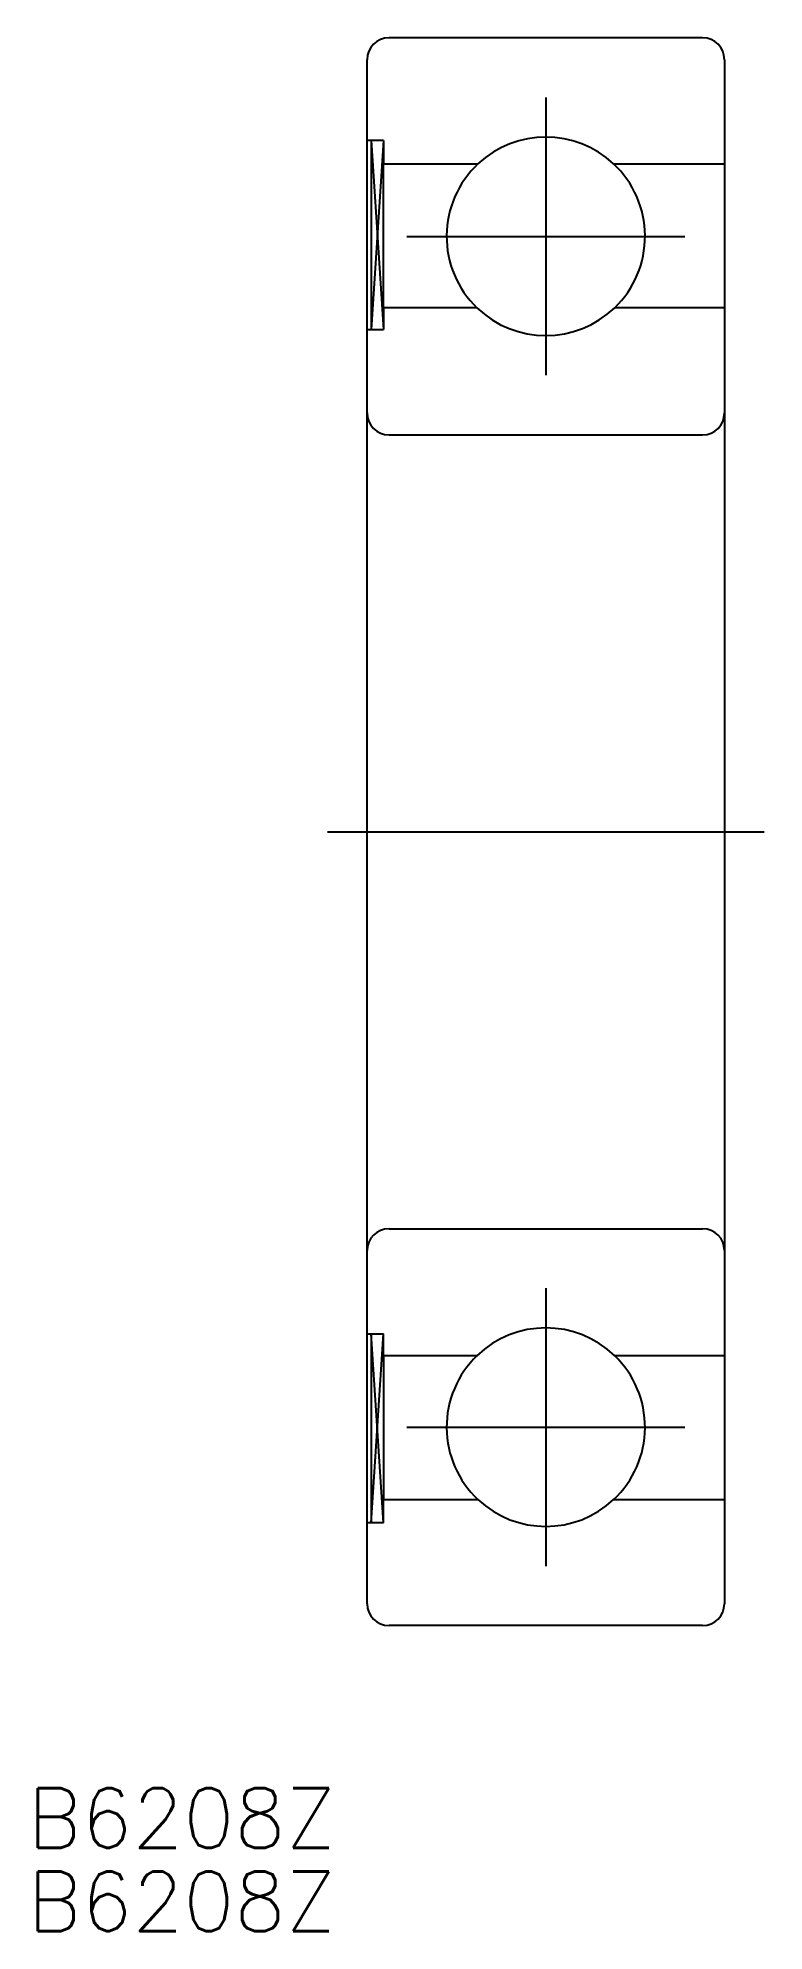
# Model space of a CAD drawing. Extents: x -25.6 to 11, y -55.4 to 40.
import ezdxf

# ---------------------------------------------------------------- set-up
doc = ezdxf.new("R2010")
doc.units = 0
doc.linetypes.add('CENTER', pattern=[50.8, 31.75, -6.35, 6.35, -6.35])
doc.layers.get('0').update_dxf_attribs({"linetype": 'CONTINUOUS'})
doc.layers.add('CENTER', color=1, linetype='CENTER')
doc.styles.get("Standard").update_dxf_attribs({"font": 'txt.shx', "height": 3, "bigfont": 'bigfont.shx'})

# ---------------------------------------------------------------- blocks, each defined once
blk = doc.blocks.new('*U2')
at = {"color": 7, "linetype": 'CONTINUOUS'}
blk.add_text('B6208Z', height=3, dxfattribs=at).set_placement((-26.107, -51.198))
blk = doc.blocks.new('*U3')
at = {"color": 7, "linetype": 'CONTINUOUS'}
blk.add_text('B6208Z', height=3, dxfattribs=at).set_placement((-26.107, -55.393))

msp = doc.modelspace()

# ---------------------------------------------------------------- linework, layer by layer
at = {"color": 7, "linetype": 'CONTINUOUS'}
for p, q in [((7.9, 40), (-7.9, 40)), ((-9, -38.9), (-9, 38.9)), ((9, 38.9), (9, -38.9)), ((-8.172, 34.825), (-9, 34.825)), ((-8.793, 34.825), (-8.793, 25.3)), ((-8.172, 34.825), (-8.172, 33.65)), ((-8.172, 26.4), (-8.172, 33.65)), ((-8.172, 33.65), (-3.417, 33.65)), ((3.417, 33.65), (9, 33.65)), ((-3.47, 26.4), (-8.172, 26.4)), ((-8.172, 26.4), (-8.172, 25.3)), ((9, 26.4), (3.47, 26.4)), ((-9, 25.3), (-8.172, 25.3)), ((-7.9, 20), (7.9, 20)), ((-7.9, -20), (7.9, -20)), ((-9, -25.3), (-8.172, -25.3)), ((-8.793, -25.3), (-8.793, -34.825)), ((-8.172, -26.4), (-8.172, -25.3)), ((-8.172, -26.4), (-8.172, -33.65)), ((-3.47, -26.4), (-8.172, -26.4)), ((9, -26.4), (3.47, -26.4)), ((-8.172, -33.65), (-3.417, -33.65)), ((-8.172, -34.825), (-8.172, -33.65)), ((3.417, -33.65), (9, -33.65)), ((-8.172, -34.825), (-9, -34.825)), ((7.9, -40), (-7.9, -40))]:
    msp.add_line(p, q, dxfattribs=at)
at = {"color": 3, "linetype": 'CONTINUOUS'}
for p, q in [((-8.793, 34.825), (-8.172, 25.3)), ((-8.172, 34.825), (-8.793, 25.3)), ((-8.793, -34.825), (-8.172, -25.3)), ((-8.172, -34.825), (-8.793, -25.3))]:
    msp.add_line(p, q, dxfattribs=at)
at = {"color": 7, "linetype": 'CONTINUOUS'}
for centre, radius, start, end in [((-7.9, 38.9), 1.1, 90, 180), ((7.9, 38.9), 1.1, 0, 90), ((0, 30), 5, 46.88639, 133.11361), ((0, 30), 5, 133.11361, 226.05448), ((0, 30), 5, 313.94552, 46.88639), ((0, 30), 5, 226.05448, 313.94552), ((-7.9, 21.1), 1.1, 180, 270), ((7.9, 21.1), 1.1, 270, 0), ((-7.9, -21.1), 1.1, 90, 180), ((7.9, -21.1), 1.1, 0, 90), ((0, -30), 5, 46.05448, 133.94552), ((0, -30), 5, 133.94552, 226.88639), ((0, -30), 5, 313.11361, 46.05448), ((0, -30), 5, 226.88639, 313.11361), ((-7.9, -38.9), 1.1, 180, 270), ((7.9, -38.9), 1.1, 270, 0)]:
    msp.add_arc(centre, radius, start, end, dxfattribs=at)
at = {"layer": 'CENTER', "color": 1, "linetype": 'CENTER'}
for p, q in [((0, 37), (0, 23)), ((-7, 30), (7, 30)), ((-11, 0), (11, 0)), ((0, -23), (0, -37)), ((-7, -30), (7, -30))]:
    msp.add_line(p, q, dxfattribs=at)

# ---------------------------------------------------------------- block references
at = {"color": 7, "linetype": 'CONTINUOUS'}
for name in ['*U2', '*U3']:
    msp.add_blockref(name, (0, 0), dxfattribs=at)

doc.saveas('drawing.dxf')
